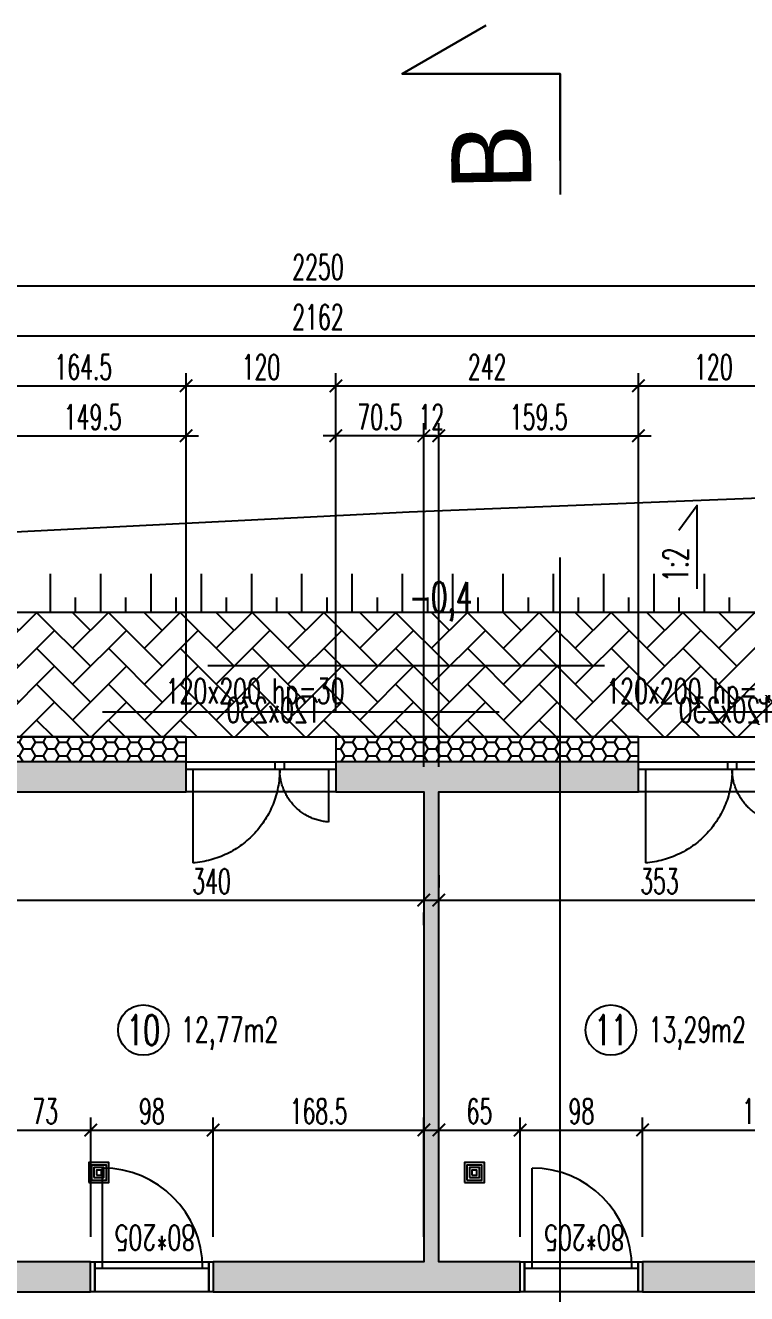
# Model space of a CAD drawing. Header units: millimetres. Extents: x -24587 to 37983, y -70862 to 338.
# Drawn here: x 10308 to 10885, y -60333 to -59318 of the extents above; entities that cross this region are included whole.
import ezdxf
from ezdxf.enums import TextEntityAlignment as Align

# ---------------------------------------------------------------- set-up
doc = ezdxf.new("R2010")
doc.units = ezdxf.units.MM
doc.header["$LTSCALE"] = 50
doc.linetypes.add('DASHED2', pattern=[9.525, 6.35, -3.175])
doc.layers.get('Defpoints').update_dxf_attribs({"color": 251})
for name, color, linetype in [('6', 6, 'Continuous'), ('A-DRZWI_OKNA', 13, 'Continuous'), ('A-SCHODY', 140, 'Continuous'), ('K-CIENKIE', 8, 'Continuous'), ('K-HATCH', 8, 'Continuous'), ('K-HATCH243', 243, 'Continuous'), ('K-POMOCNICZE', 9, 'DASHED2'), ('K-SCIANY', 2, 'Continuous'), ('K-TEXT 2.4mm', 71, 'Continuous'), ('K-TEXT 2mm', 254, 'Continuous'), ('K-TEXT 4mm', 4, 'Continuous'), ('K-WYMIARY', 1, 'Continuous')]:
    doc.layers.add(name, color=color, linetype=linetype)
doc.layers.add('__NIEDRUK__', color=54, linetype='Continuous', plot=False)
doc.styles.add('text 2.4mm', font='romans.shx', dxfattribs={"width": 0.65})
doc.styles.add('text 2mm', font='romans.shx', dxfattribs={"width": 0.65})
doc.styles.add('text duzy', font='segoeui.ttf')
doc.styles.add('WYM1', font='romanszb.shx', dxfattribs={"width": 0.6})
doc.dimstyles.new('CM100', dxfattribs={"dimscale": 5, "dimtxt": 2, "dimasz": 1, "dimexe": 1, "dimexo": 2, "dimgap": 0.5, "dimtad": 1, "dimrnd": 0.5, "dimdsep": 46, "dimtxsty": 'WYM1', "dimblk": 'OBLIQUE', "dimcen": 0, "dimdle": 1, "dimclrd": 253, "dimclre": 251, "dimclrt": 30, "dimadec": 0, "dimazin": 0, "dimtfac": 1, "dimtix": 1, "dimtmove": 0, "dimatfit": 0, "dimfxl": 1, "dimtfillclr": 256, "dimtolj": 1, "dimarcsym": 0})
pattern_1 = [(90, (-4e-14, 1), (-30, 30), [1, -29]), (90, (-3, 1), (-30, 30), [1, -29]), (90, (-2, 6), (-30, 30), [1, -29]), (90, (-5, 6), (-30, 30), [1, -29]), (90, (-15, 16), (-30, 30), [1, -29]), (90, (-18, 16), (-30, 30), [1, -29]), (90, (-17, 21), (-30, 30), [1, -29]), (90, (-20, 21), (-30, 30), [1, -29]), (90, (-5, 1), (-30, 30), [2, -28]), (90, (-9, 1), (-30, 30), [2, -28]), (90, (-20, 16), (-30, 30), [2, -28]), (90, (-24, 16), (-30, 30), [2, -28]), (180, (-1, -4e-14), (-30, -30), [1, -29]), (180, (-1, 3), (-30, -30), [1, -29]), (180, (-3, 5), (-30, -30), [1, -29]), (180, (-3, 8), (-30, -30), [1, -29]), (180, (-16, 15), (-30, -30), [1, -29]), (180, (-16, 18), (-30, -30), [1, -29]), (180, (-18, 20), (-30, -30), [1, -29]), (180, (-18, 23), (-30, -30), [1, -29]), (180, (-6, -3e-13), (-30, -30), [2, -28]), (180, (-6, 4), (-30, -30), [2, -28]), (180, (-21, 15), (-30, -30), [2, -28]), (180, (-21, 19), (-30, -30), [2, -28]), (135, (-2, -8e-14), (-45, 15), [1.414214, -41.012193]), (135, (-8e-14, 2), (-45, 15), [1.414214, -41.012193]), (135, (-4, 5), (-45, 15), [1.414214, -41.012193]), (135, (-2, 7), (-45, 15), [1.414214, -41.012193]), (135, (-17, 15), (-45, 15), [1.414214, -41.012193]), (135, (-15, 17), (-45, 15), [1.414214, -41.012193]), (135, (-19, 20), (-45, 15), [1.414214, -41.012193]), (135, (-17, 22), (-45, 15), [1.414214, -41.012193]), (135, (-8, -3e-13), (-45, 15), [1.414214, -41.012193]), (135, (-5, 3), (-45, 15), [1.414214, -41.012193]), (135, (-23, 15), (-45, 15), [1.414214, -41.012193]), (135, (-20, 18), (-45, 15), [1.414214, -41.012193]), (45, (-1, -4e-14), (-3e-12, 60), [1.414214, -19.79899]), (45, (-3, 2), (-3e-12, 60), [1.414214, -19.79899]), (45, (-3, 5), (-3e-12, 60), [1.414214, -19.79899]), (45, (-5, 7), (-3e-12, 60), [1.414214, -19.79899]), (45, (-16, 15), (-3e-12, 60), [1.414214, -19.79899]), (45, (-18, 17), (-3e-12, 60), [1.414214, -19.79899]), (45, (-18, 20), (-3e-12, 60), [1.414214, -19.79899]), (45, (-20, 22), (-3e-12, 60), [1.414214, -19.79899]), (45, (-6, -3e-13), (-3e-12, 60), [1.414214, -19.79899]), (45, (-9, 3), (-3e-12, 60), [1.414214, -19.79899]), (45, (-21, 15), (-3e-12, 60), [1.414214, -19.79899]), (45, (-24, 18), (-3e-12, 60), [1.414214, -19.79899]), (135, (-5, 10), (-8.83883476, -4e-13), [6.25, -6.25])]
pattern_2 = [(0, (-7e-12, -52000), (9.525, 5.4992613), [6.35, -12.7]), (120, (-7e-12, -52000), (-9.525, 5.4992613), [6.35, -12.7]), (60, (-7e-12, -52000), (2e-08, 10.9985226), [-12.7, 6.35])]

# ---------------------------------------------------------------- blocks, each defined once
blk = doc.blocks.new('A$C782A77E5')
for points in [[(-38.9, -6), (-38.9, 74)], [(-48.5, -25), (-48.5, -1), (-45, -1), (-45, -25), (-48.5, -25)], [(-45, -6), (-38.9, -6)], [(-38.9, -6), (41.1, -6)], [(41.1, -6), (46.1, -6)], [(46.1, -25), (46.1, -1), (49.6, -1), (49.6, -25), (46.1, -25)]]:
    blk.add_lwpolyline(points)
blk.add_lwpolyline([(-45, -25), (-45, -1), (46.1, -1), (46.1, -25)], close=True)
blk.add_arc((-38.9, -6), 80, 0, 90)
at = {"layer": '__NIEDRUK__', "style": 'WYM1', "width": 0.65}
blk.add_text('80*205', height=20, rotation=180, dxfattribs=at).set_placement((35.3, 28.3))
blk = doc.blocks.new('A$Cd44fd2cc')
for points in [[(60, -44), (60, 0), (-60, 0), (-60, -44)], [(60, -26), (60, -20), (-60, -20), (-60, -26)], [(-18.5, -26), (-11.5, -26), (-11.5, -20), (-18.5, -20)]]:
    blk.add_lwpolyline(points, close=True)
for points in [[(-54, -26), (-54, -68.1)], [(54.4, -26), (54.4, -100.8)]]:
    blk.add_lwpolyline(points)
at = {"layer": 'K-POMOCNICZE', "color": 0}
for centre, radius, start, end in [((-57.2, -26), 42.2, 274.2712, 0), ((60, -26), 75, 180, 265.7288)]:
    blk.add_arc(centre, radius, start, end, dxfattribs=at)
at = {"layer": '__NIEDRUK__', "style": 'WYM1', "width": 0.65}
blk.add_text('120x230', height=20, dxfattribs=at).set_placement((-48.6, 11.5))
blk = doc.blocks.new('_ArchTick')
at = {"color": 0, "linetype": 'ByBlock', "const_width": 0.15}
blk.add_lwpolyline([(-0.5, -0.5), (0.5, 0.5)], dxfattribs=at)
blk = doc.blocks.new('*D38')
at = {"layer": 'Defpoints', "color": 0, "transparency": 16777216}
for p in [(11666.7, -59526.3), (9416.7, -59867.3), (11666.7, -59867.3)]:
    blk.add_point(p, dxfattribs=at)
at = {"layer": 'K-WYMIARY', "color": 251, "lineweight": -2, "transparency": 16777216}
for p, q in [((9416.7, -59847.3), (9416.7, -59516.3)), ((11666.7, -59847.3), (11666.7, -59516.3))]:
    blk.add_line(p, q, dxfattribs=at)
at = {"layer": 'K-WYMIARY', "color": 253, "lineweight": -2, "transparency": 16777216}
blk.add_line((9406.7, -59526.3), (11676.7, -59526.3), dxfattribs=at)
at = {"layer": 'K-WYMIARY', "color": 253, "lineweight": -2, "transparency": 16777216, "xscale": 10, "yscale": 10, "zscale": 10, "rotation": 180}
blk.add_blockref('_ArchTick', (9416.7, -59526.3), dxfattribs=at)
at = {"layer": 'K-WYMIARY', "color": 253, "lineweight": -2, "transparency": 16777216, "xscale": 10, "yscale": 10, "zscale": 10}
blk.add_blockref('_ArchTick', (11666.7, -59526.3), dxfattribs=at)
at = {"layer": 'K-WYMIARY', "color": 30, "transparency": 16777216, "insert": (10541.7, -59511.3), "char_height": 20, "attachment_point": 5, "style": 'WYM1'}
blk.add_mtext('\\A1;2250', dxfattribs=at)
blk = doc.blocks.new('*D47')
at = {"layer": 'Defpoints', "color": 0, "transparency": 16777216}
for p in [(11622.7, -59566.3), (9460.7, -59867.3), (11622.7, -59867.3)]:
    blk.add_point(p, dxfattribs=at)
at = {"layer": 'K-WYMIARY', "color": 251, "lineweight": -2, "transparency": 16777216}
for p, q in [((9460.7, -59847.3), (9460.7, -59556.3)), ((11622.7, -59847.3), (11622.7, -59556.3))]:
    blk.add_line(p, q, dxfattribs=at)
at = {"layer": 'K-WYMIARY', "color": 253, "lineweight": -2, "transparency": 16777216}
blk.add_line((9450.7, -59566.3), (11632.7, -59566.3), dxfattribs=at)
at = {"layer": 'K-WYMIARY', "color": 253, "lineweight": -2, "transparency": 16777216, "xscale": 10, "yscale": 10, "zscale": 10, "rotation": 180}
blk.add_blockref('_ArchTick', (9460.7, -59566.3), dxfattribs=at)
at = {"layer": 'K-WYMIARY', "color": 253, "lineweight": -2, "transparency": 16777216, "xscale": 10, "yscale": 10, "zscale": 10}
blk.add_blockref('_ArchTick', (11622.7, -59566.3), dxfattribs=at)
at = {"layer": 'K-WYMIARY', "color": 30, "transparency": 16777216, "insert": (10541.7, -59551.3), "char_height": 20, "attachment_point": 5, "style": 'WYM1'}
blk.add_mtext('\\A1;2162', dxfattribs=at)
blk = doc.blocks.new('*D55')
at = {"layer": 'Defpoints', "color": 0, "transparency": 16777216}
for p in [(10436.1, -59606.3), (10271.8, -59887.3), (10436.1, -59887.3)]:
    blk.add_point(p, dxfattribs=at)
at = {"layer": 'K-WYMIARY', "color": 251, "lineweight": -2, "transparency": 16777216}
for p, q in [((10271.8, -59867.3), (10271.8, -59596.3)), ((10436.1, -59867.3), (10436.1, -59596.3))]:
    blk.add_line(p, q, dxfattribs=at)
at = {"layer": 'K-WYMIARY', "color": 253, "lineweight": -2, "transparency": 16777216}
blk.add_line((10261.8, -59606.3), (10446.1, -59606.3), dxfattribs=at)
at = {"layer": 'K-WYMIARY', "color": 253, "lineweight": -2, "transparency": 16777216, "xscale": 10, "yscale": 10, "zscale": 10, "rotation": 180}
blk.add_blockref('_ArchTick', (10271.8, -59606.3), dxfattribs=at)
at = {"layer": 'K-WYMIARY', "color": 253, "lineweight": -2, "transparency": 16777216, "xscale": 10, "yscale": 10, "zscale": 10}
blk.add_blockref('_ArchTick', (10436.1, -59606.3), dxfattribs=at)
at = {"layer": 'K-WYMIARY', "color": 30, "transparency": 16777216, "insert": (10353.9, -59591.3), "char_height": 20, "attachment_point": 5, "style": 'WYM1'}
blk.add_mtext('\\A1;164.5', dxfattribs=at)
blk = doc.blocks.new('*D56')
at = {"layer": 'Defpoints', "color": 0, "transparency": 16777216}
for p in [(10556.1, -59606.3), (10436.1, -59887.3), (10556.1, -59887.3)]:
    blk.add_point(p, dxfattribs=at)
at = {"layer": 'K-WYMIARY', "color": 251, "lineweight": -2, "transparency": 16777216}
for p, q in [((10436.1, -59867.3), (10436.1, -59596.3)), ((10556.1, -59867.3), (10556.1, -59596.3))]:
    blk.add_line(p, q, dxfattribs=at)
at = {"layer": 'K-WYMIARY', "color": 253, "lineweight": -2, "transparency": 16777216}
blk.add_line((10426.1, -59606.3), (10566.1, -59606.3), dxfattribs=at)
at = {"layer": 'K-WYMIARY', "color": 253, "lineweight": -2, "transparency": 16777216, "xscale": 10, "yscale": 10, "zscale": 10, "rotation": 180}
blk.add_blockref('_ArchTick', (10436.1, -59606.3), dxfattribs=at)
at = {"layer": 'K-WYMIARY', "color": 253, "lineweight": -2, "transparency": 16777216, "xscale": 10, "yscale": 10, "zscale": 10}
blk.add_blockref('_ArchTick', (10556.1, -59606.3), dxfattribs=at)
at = {"layer": 'K-WYMIARY', "color": 30, "transparency": 16777216, "insert": (10496.1, -59591.3), "char_height": 20, "attachment_point": 5, "style": 'WYM1'}
blk.add_mtext('\\A1;120', dxfattribs=at)
blk = doc.blocks.new('*D57')
at = {"layer": 'Defpoints', "color": 0, "transparency": 16777216}
for p in [(10798.3, -59606.3), (10556.1, -59887.3), (10798.3, -59887.3)]:
    blk.add_point(p, dxfattribs=at)
at = {"layer": 'K-WYMIARY', "color": 251, "lineweight": -2, "transparency": 16777216}
for p, q in [((10556.1, -59867.3), (10556.1, -59596.3)), ((10798.3, -59867.3), (10798.3, -59596.3))]:
    blk.add_line(p, q, dxfattribs=at)
at = {"layer": 'K-WYMIARY', "color": 253, "lineweight": -2, "transparency": 16777216}
blk.add_line((10546.1, -59606.3), (10808.3, -59606.3), dxfattribs=at)
at = {"layer": 'K-WYMIARY', "color": 253, "lineweight": -2, "transparency": 16777216, "xscale": 10, "yscale": 10, "zscale": 10, "rotation": 180}
blk.add_blockref('_ArchTick', (10556.1, -59606.3), dxfattribs=at)
at = {"layer": 'K-WYMIARY', "color": 253, "lineweight": -2, "transparency": 16777216, "xscale": 10, "yscale": 10, "zscale": 10}
blk.add_blockref('_ArchTick', (10798.3, -59606.3), dxfattribs=at)
at = {"layer": 'K-WYMIARY', "color": 30, "transparency": 16777216, "insert": (10677.2, -59591.3), "char_height": 20, "attachment_point": 5, "style": 'WYM1'}
blk.add_mtext('\\A1;242', dxfattribs=at)
blk = doc.blocks.new('*D58')
at = {"layer": 'Defpoints', "color": 0, "transparency": 16777216}
for p in [(10918.1, -59606.3), (10798.3, -59887.3), (10918.1, -59887.3)]:
    blk.add_point(p, dxfattribs=at)
at = {"layer": 'K-WYMIARY', "color": 251, "lineweight": -2, "transparency": 16777216}
for p, q in [((10798.3, -59867.3), (10798.3, -59596.3)), ((10918.1, -59867.3), (10918.1, -59596.3))]:
    blk.add_line(p, q, dxfattribs=at)
at = {"layer": 'K-WYMIARY', "color": 253, "lineweight": -2, "transparency": 16777216}
blk.add_line((10788.3, -59606.3), (10928.1, -59606.3), dxfattribs=at)
at = {"layer": 'K-WYMIARY', "color": 253, "lineweight": -2, "transparency": 16777216, "xscale": 10, "yscale": 10, "zscale": 10, "rotation": 180}
blk.add_blockref('_ArchTick', (10798.3, -59606.3), dxfattribs=at)
at = {"layer": 'K-WYMIARY', "color": 253, "lineweight": -2, "transparency": 16777216, "xscale": 10, "yscale": 10, "zscale": 10}
blk.add_blockref('_ArchTick', (10918.1, -59606.3), dxfattribs=at)
at = {"layer": 'K-WYMIARY', "color": 30, "transparency": 16777216, "insert": (10858.2, -59591.3), "char_height": 20, "attachment_point": 5, "style": 'WYM1'}
blk.add_mtext('\\A1;120', dxfattribs=at)
blk = doc.blocks.new('*D64')
at = {"layer": 'Defpoints', "color": 0, "transparency": 16777216}
for p in [(10286.8, -60017.9), (10626.5, -60017.9), (10626.5, -60017.9)]:
    blk.add_point(p, dxfattribs=at)
at = {"layer": 'K-WYMIARY', "color": 251, "lineweight": -2, "transparency": 16777216}
for p, q in [((10286.8, -59997.9), (10286.8, -60007.9)), ((10626.5, -60037.9), (10626.5, -60027.9))]:
    blk.add_line(p, q, dxfattribs=at)
at = {"layer": 'K-WYMIARY', "color": 253, "lineweight": -2, "transparency": 16777216}
blk.add_line((10276.8, -60017.9), (10636.5, -60017.9), dxfattribs=at)
at = {"layer": 'K-WYMIARY', "color": 253, "lineweight": -2, "transparency": 16777216, "xscale": 10, "yscale": 10, "zscale": 10, "rotation": 180}
blk.add_blockref('_ArchTick', (10286.8, -60017.9), dxfattribs=at)
at = {"layer": 'K-WYMIARY', "color": 253, "lineweight": -2, "transparency": 16777216, "xscale": 10, "yscale": 10, "zscale": 10}
blk.add_blockref('_ArchTick', (10626.5, -60017.9), dxfattribs=at)
at = {"layer": 'K-WYMIARY', "color": 30, "transparency": 16777216, "insert": (10456.6, -60002.9), "char_height": 20, "attachment_point": 5, "style": 'WYM1'}
blk.add_mtext('\\A1;340', dxfattribs=at)
blk = doc.blocks.new('*D65')
at = {"layer": 'Defpoints', "color": 0, "transparency": 16777216}
for p in [(10638.5, -60017.9), (10991.7, -60017.9), (10991.7, -60017.9)]:
    blk.add_point(p, dxfattribs=at)
at = {"layer": 'K-WYMIARY', "color": 251, "lineweight": -2, "transparency": 16777216}
for p, q in [((10638.5, -59997.9), (10638.5, -60007.9)), ((10991.7, -59997.9), (10991.7, -60007.9))]:
    blk.add_line(p, q, dxfattribs=at)
at = {"layer": 'K-WYMIARY', "color": 253, "lineweight": -2, "transparency": 16777216}
blk.add_line((10628.5, -60017.9), (11001.7, -60017.9), dxfattribs=at)
at = {"layer": 'K-WYMIARY', "color": 253, "lineweight": -2, "transparency": 16777216, "xscale": 10, "yscale": 10, "zscale": 10, "rotation": 180}
blk.add_blockref('_ArchTick', (10638.5, -60017.9), dxfattribs=at)
at = {"layer": 'K-WYMIARY', "color": 253, "lineweight": -2, "transparency": 16777216, "xscale": 10, "yscale": 10, "zscale": 10}
blk.add_blockref('_ArchTick', (10991.7, -60017.9), dxfattribs=at)
at = {"layer": 'K-WYMIARY', "color": 30, "transparency": 16777216, "insert": (10815.1, -60002.9), "char_height": 20, "attachment_point": 5, "style": 'WYM1'}
blk.add_mtext('\\A1;353', dxfattribs=at)
blk = doc.blocks.new('*D81')
at = {"layer": 'Defpoints', "color": 0, "transparency": 16777216}
for p in [(10436.1, -59646.3), (10436.1, -59887.3), (10286.8, -59931.3)]:
    blk.add_point(p, dxfattribs=at)
at = {"layer": 'K-WYMIARY', "color": 251, "lineweight": -2, "transparency": 16777216}
for p, q in [((10286.8, -59911.3), (10286.8, -59636.3)), ((10436.1, -59867.3), (10436.1, -59636.3))]:
    blk.add_line(p, q, dxfattribs=at)
at = {"layer": 'K-WYMIARY', "color": 253, "lineweight": -2, "transparency": 16777216}
blk.add_line((10276.8, -59646.3), (10446.1, -59646.3), dxfattribs=at)
at = {"layer": 'K-WYMIARY', "color": 253, "lineweight": -2, "transparency": 16777216, "xscale": 10, "yscale": 10, "zscale": 10, "rotation": 180}
blk.add_blockref('_ArchTick', (10286.8, -59646.3), dxfattribs=at)
at = {"layer": 'K-WYMIARY', "color": 253, "lineweight": -2, "transparency": 16777216, "xscale": 10, "yscale": 10, "zscale": 10}
blk.add_blockref('_ArchTick', (10436.1, -59646.3), dxfattribs=at)
at = {"layer": 'K-WYMIARY', "color": 30, "transparency": 16777216, "insert": (10361.4, -59631.3), "char_height": 20, "attachment_point": 5, "style": 'WYM1'}
blk.add_mtext('\\A1;149.5', dxfattribs=at)
blk = doc.blocks.new('*D82')
at = {"layer": 'Defpoints', "color": 0, "transparency": 16777216}
for p in [(10555.9, -59646.3), (10555.9, -59887.3), (10626.5, -59931.3)]:
    blk.add_point(p, dxfattribs=at)
at = {"layer": 'K-WYMIARY', "color": 251, "lineweight": -2, "transparency": 16777216}
for p, q in [((10555.9, -59867.3), (10555.9, -59636.3)), ((10626.5, -59911.3), (10626.5, -59636.3))]:
    blk.add_line(p, q, dxfattribs=at)
at = {"layer": 'K-WYMIARY', "color": 253, "lineweight": -2, "transparency": 16777216}
blk.add_line((10636.5, -59646.3), (10545.9, -59646.3), dxfattribs=at)
at = {"layer": 'K-WYMIARY', "color": 253, "lineweight": -2, "transparency": 16777216, "xscale": 10, "yscale": 10, "zscale": 10, "rotation": 180}
blk.add_blockref('_ArchTick', (10555.9, -59646.3), dxfattribs=at)
at = {"layer": 'K-WYMIARY', "color": 253, "lineweight": -2, "transparency": 16777216, "xscale": 10, "yscale": 10, "zscale": 10}
blk.add_blockref('_ArchTick', (10626.5, -59646.3), dxfattribs=at)
at = {"layer": 'K-WYMIARY', "color": 30, "transparency": 16777216, "insert": (10591.2, -59631.3), "char_height": 20, "attachment_point": 5, "style": 'WYM1'}
blk.add_mtext('\\A1;70.5', dxfattribs=at)
blk = doc.blocks.new('*D83')
at = {"layer": 'Defpoints', "color": 0, "transparency": 16777216}
for p in [(10638.5, -59646.3), (10626.5, -59931.3), (10638.5, -59931.3)]:
    blk.add_point(p, dxfattribs=at)
at = {"layer": 'K-WYMIARY', "color": 251, "lineweight": -2, "transparency": 16777216}
for p, q in [((10626.5, -59911.3), (10626.5, -59636.3)), ((10638.5, -59911.3), (10638.5, -59636.3))]:
    blk.add_line(p, q, dxfattribs=at)
at = {"layer": 'K-WYMIARY', "color": 253, "lineweight": -2, "transparency": 16777216}
for p, q in [((10626.5, -59646.3), (10616.5, -59646.3)), ((10626.5, -59646.3), (10638.5, -59646.3)), ((10638.5, -59646.3), (10648.5, -59646.3))]:
    blk.add_line(p, q, dxfattribs=at)
at = {"layer": 'K-WYMIARY', "color": 253, "lineweight": -2, "transparency": 16777216, "xscale": 10, "yscale": 10, "zscale": 10}
blk.add_blockref('_ArchTick', (10626.5, -59646.3), dxfattribs=at)
at = {"layer": 'K-WYMIARY', "color": 253, "lineweight": -2, "transparency": 16777216, "xscale": 10, "yscale": 10, "zscale": 10, "rotation": 180}
blk.add_blockref('_ArchTick', (10638.5, -59646.3), dxfattribs=at)
at = {"layer": 'K-WYMIARY', "color": 30, "transparency": 16777216, "insert": (10632.5, -59631.3), "char_height": 20, "attachment_point": 5, "style": 'WYM1'}
blk.add_mtext('\\A1;12', dxfattribs=at)
blk = doc.blocks.new('*D84')
at = {"layer": 'Defpoints', "color": 0, "transparency": 16777216}
for p in [(10798.3, -59646.3), (10798.3, -59887.3), (10638.5, -59931.3)]:
    blk.add_point(p, dxfattribs=at)
at = {"layer": 'K-WYMIARY', "color": 251, "lineweight": -2, "transparency": 16777216}
for p, q in [((10638.5, -59911.3), (10638.5, -59636.3)), ((10798.3, -59867.3), (10798.3, -59636.3))]:
    blk.add_line(p, q, dxfattribs=at)
at = {"layer": 'K-WYMIARY', "color": 253, "lineweight": -2, "transparency": 16777216}
blk.add_line((10628.5, -59646.3), (10808.3, -59646.3), dxfattribs=at)
at = {"layer": 'K-WYMIARY', "color": 253, "lineweight": -2, "transparency": 16777216, "xscale": 10, "yscale": 10, "zscale": 10, "rotation": 180}
blk.add_blockref('_ArchTick', (10638.5, -59646.3), dxfattribs=at)
at = {"layer": 'K-WYMIARY', "color": 253, "lineweight": -2, "transparency": 16777216, "xscale": 10, "yscale": 10, "zscale": 10}
blk.add_blockref('_ArchTick', (10798.3, -59646.3), dxfattribs=at)
at = {"layer": 'K-WYMIARY', "color": 30, "transparency": 16777216, "insert": (10718.4, -59631.3), "char_height": 20, "attachment_point": 5, "style": 'WYM1'}
blk.add_mtext('\\A1;159.5', dxfattribs=at)
blk = doc.blocks.new('A$C11cd791a')
for points in [[(-8, -8), (8, -8), (8, 8), (-8, 8)], [(-6, -6), (6, -6), (6, 6), (-6, 6)], [(-4, -4), (4, -4), (4, 4), (-4, 4)], [(-2, -2), (2, -2), (2, 2), (-2, 2)]]:
    blk.add_lwpolyline(points, close=True)
blk = doc.blocks.new('*D250')
at = {"layer": 'Defpoints', "color": 0, "transparency": 16777216}
for p in [(10359.8, -60201.9), (10286.8, -60307.3), (10359.8, -60307.3)]:
    blk.add_point(p, dxfattribs=at)
at = {"layer": 'K-WYMIARY', "color": 251, "lineweight": -2, "transparency": 16777216}
for p, q in [((10286.8, -60287.3), (10286.8, -60191.9)), ((10359.8, -60287.3), (10359.8, -60191.9))]:
    blk.add_line(p, q, dxfattribs=at)
at = {"layer": 'K-WYMIARY', "color": 253, "lineweight": -2, "transparency": 16777216}
blk.add_line((10276.8, -60201.9), (10369.8, -60201.9), dxfattribs=at)
at = {"layer": 'K-WYMIARY', "color": 253, "lineweight": -2, "transparency": 16777216, "xscale": 10, "yscale": 10, "zscale": 10, "rotation": 180}
blk.add_blockref('_ArchTick', (10286.8, -60201.9), dxfattribs=at)
at = {"layer": 'K-WYMIARY', "color": 253, "lineweight": -2, "transparency": 16777216, "xscale": 10, "yscale": 10, "zscale": 10}
blk.add_blockref('_ArchTick', (10359.8, -60201.9), dxfattribs=at)
at = {"layer": 'K-WYMIARY', "color": 30, "transparency": 16777216, "insert": (10323.3, -60186.9), "char_height": 20, "attachment_point": 5, "style": 'WYM1'}
blk.add_mtext('\\A1;73', dxfattribs=at)
blk = doc.blocks.new('*D251')
at = {"layer": 'Defpoints', "color": 0, "transparency": 16777216}
for p in [(10457.8, -60201.9), (10359.8, -60307.3), (10457.8, -60307.3)]:
    blk.add_point(p, dxfattribs=at)
at = {"layer": 'K-WYMIARY', "color": 251, "lineweight": -2, "transparency": 16777216}
for p, q in [((10359.8, -60287.3), (10359.8, -60191.9)), ((10457.8, -60287.3), (10457.8, -60191.9))]:
    blk.add_line(p, q, dxfattribs=at)
at = {"layer": 'K-WYMIARY', "color": 253, "lineweight": -2, "transparency": 16777216}
blk.add_line((10349.8, -60201.9), (10467.8, -60201.9), dxfattribs=at)
at = {"layer": 'K-WYMIARY', "color": 253, "lineweight": -2, "transparency": 16777216, "xscale": 10, "yscale": 10, "zscale": 10, "rotation": 180}
blk.add_blockref('_ArchTick', (10359.8, -60201.9), dxfattribs=at)
at = {"layer": 'K-WYMIARY', "color": 253, "lineweight": -2, "transparency": 16777216, "xscale": 10, "yscale": 10, "zscale": 10}
blk.add_blockref('_ArchTick', (10457.8, -60201.9), dxfattribs=at)
at = {"layer": 'K-WYMIARY', "color": 30, "transparency": 16777216, "insert": (10408.8, -60186.9), "char_height": 20, "attachment_point": 5, "style": 'WYM1'}
blk.add_mtext('\\A1;98', dxfattribs=at)
blk = doc.blocks.new('*D252')
at = {"layer": 'Defpoints', "color": 0, "transparency": 16777216}
for p in [(10626.5, -60201.9), (10457.8, -60307.3), (10626.5, -60307.3)]:
    blk.add_point(p, dxfattribs=at)
at = {"layer": 'K-WYMIARY', "color": 251, "lineweight": -2, "transparency": 16777216}
for p, q in [((10457.8, -60287.3), (10457.8, -60191.9)), ((10626.5, -60287.3), (10626.5, -60191.9))]:
    blk.add_line(p, q, dxfattribs=at)
at = {"layer": 'K-WYMIARY', "color": 253, "lineweight": -2, "transparency": 16777216}
blk.add_line((10447.8, -60201.9), (10636.5, -60201.9), dxfattribs=at)
at = {"layer": 'K-WYMIARY', "color": 253, "lineweight": -2, "transparency": 16777216, "xscale": 10, "yscale": 10, "zscale": 10, "rotation": 180}
blk.add_blockref('_ArchTick', (10457.8, -60201.9), dxfattribs=at)
at = {"layer": 'K-WYMIARY', "color": 253, "lineweight": -2, "transparency": 16777216, "xscale": 10, "yscale": 10, "zscale": 10}
blk.add_blockref('_ArchTick', (10626.5, -60201.9), dxfattribs=at)
at = {"layer": 'K-WYMIARY', "color": 30, "transparency": 16777216, "insert": (10542.2, -60186.9), "char_height": 20, "attachment_point": 5, "style": 'WYM1'}
blk.add_mtext('\\A1;168.5', dxfattribs=at)
blk = doc.blocks.new('*D253')
at = {"layer": 'Defpoints', "color": 0, "transparency": 16777216}
for p in [(10703.5, -60201.9), (10638.5, -60307.3), (10703.5, -60307.3)]:
    blk.add_point(p, dxfattribs=at)
at = {"layer": 'K-WYMIARY', "color": 251, "lineweight": -2, "transparency": 16777216}
for p, q in [((10638.5, -60287.3), (10638.5, -60191.9)), ((10703.5, -60287.3), (10703.5, -60191.9))]:
    blk.add_line(p, q, dxfattribs=at)
at = {"layer": 'K-WYMIARY', "color": 253, "lineweight": -2, "transparency": 16777216}
blk.add_line((10628.5, -60201.9), (10713.5, -60201.9), dxfattribs=at)
at = {"layer": 'K-WYMIARY', "color": 253, "lineweight": -2, "transparency": 16777216, "xscale": 10, "yscale": 10, "zscale": 10, "rotation": 180}
blk.add_blockref('_ArchTick', (10638.5, -60201.9), dxfattribs=at)
at = {"layer": 'K-WYMIARY', "color": 253, "lineweight": -2, "transparency": 16777216, "xscale": 10, "yscale": 10, "zscale": 10}
blk.add_blockref('_ArchTick', (10703.5, -60201.9), dxfattribs=at)
at = {"layer": 'K-WYMIARY', "color": 30, "transparency": 16777216, "insert": (10671, -60186.9), "char_height": 20, "attachment_point": 5, "style": 'WYM1'}
blk.add_mtext('\\A1;65', dxfattribs=at)
blk = doc.blocks.new('*D254')
at = {"layer": 'Defpoints', "color": 0, "transparency": 16777216}
for p in [(10801.6, -60201.9), (10703.5, -60307.3), (10801.6, -60307.3)]:
    blk.add_point(p, dxfattribs=at)
at = {"layer": 'K-WYMIARY', "color": 251, "lineweight": -2, "transparency": 16777216}
for p, q in [((10703.5, -60287.3), (10703.5, -60191.9)), ((10801.6, -60287.3), (10801.6, -60191.9))]:
    blk.add_line(p, q, dxfattribs=at)
at = {"layer": 'K-WYMIARY', "color": 253, "lineweight": -2, "transparency": 16777216}
blk.add_line((10693.5, -60201.9), (10811.6, -60201.9), dxfattribs=at)
at = {"layer": 'K-WYMIARY', "color": 253, "lineweight": -2, "transparency": 16777216, "xscale": 10, "yscale": 10, "zscale": 10, "rotation": 180}
blk.add_blockref('_ArchTick', (10703.5, -60201.9), dxfattribs=at)
at = {"layer": 'K-WYMIARY', "color": 253, "lineweight": -2, "transparency": 16777216, "xscale": 10, "yscale": 10, "zscale": 10}
blk.add_blockref('_ArchTick', (10801.6, -60201.9), dxfattribs=at)
at = {"layer": 'K-WYMIARY', "color": 30, "transparency": 16777216, "insert": (10752.6, -60186.9), "char_height": 20, "attachment_point": 5, "style": 'WYM1'}
blk.add_mtext('\\A1;98', dxfattribs=at)
blk = doc.blocks.new('*D255')
at = {"layer": 'Defpoints', "color": 0, "transparency": 16777216}
for p in [(10991.7, -60201.9), (10801.6, -60307.3), (10991.7, -60307.3)]:
    blk.add_point(p, dxfattribs=at)
at = {"layer": 'K-WYMIARY', "color": 251, "lineweight": -2, "transparency": 16777216}
for p, q in [((10801.6, -60287.3), (10801.6, -60191.9)), ((10991.7, -60287.3), (10991.7, -60191.9))]:
    blk.add_line(p, q, dxfattribs=at)
at = {"layer": 'K-WYMIARY', "color": 253, "lineweight": -2, "transparency": 16777216}
blk.add_line((10791.6, -60201.9), (11001.7, -60201.9), dxfattribs=at)
at = {"layer": 'K-WYMIARY', "color": 253, "lineweight": -2, "transparency": 16777216, "xscale": 10, "yscale": 10, "zscale": 10, "rotation": 180}
blk.add_blockref('_ArchTick', (10801.6, -60201.9), dxfattribs=at)
at = {"layer": 'K-WYMIARY', "color": 253, "lineweight": -2, "transparency": 16777216, "xscale": 10, "yscale": 10, "zscale": 10}
blk.add_blockref('_ArchTick', (10991.7, -60201.9), dxfattribs=at)
at = {"layer": 'K-WYMIARY', "color": 30, "transparency": 16777216, "insert": (10896.6, -60186.9), "char_height": 20, "attachment_point": 5, "style": 'WYM1'}
blk.add_mtext('\\A1;190', dxfattribs=at)

msp = doc.modelspace()

# ---------------------------------------------------------------- hatches: boundary and pattern name
at = {"layer": 'K-HATCH'}
h = msp.add_hatch(dxfattribs=at)
h.set_pattern_fill('HONEY', color=256, scale=2)
h.set_pattern_definition(pattern_2)
h.paths.add_polyline_path([(10436.092, -59907.349), (10436.092, -59887.349), (10271.773, -59887.349), (10271.773, -59907.349)])
h = msp.add_hatch(dxfattribs=at)
h.set_pattern_fill('HONEY', color=256, scale=2)
h.set_pattern_definition(pattern_2)
h.paths.add_polyline_path([(10798.265, -59907.349), (10798.265, -59887.349), (10556.092, -59887.349), (10556.092, -59907.349)])
h = msp.add_hatch(dxfattribs=at)
h.set_pattern_fill('GAZOBET', color=256, angle=90, style=0, pattern_type=2)
h.set_pattern_definition(pattern_1)
h.paths.add_polyline_path([(10436.092, -59931.349), (10436.092, -59907.349), (10271.773, -59907.349), (10271.773, -59931.349), (10271.773, -60307.349), (10271.773, -60331.349), (10359.773, -60331.349), (10359.773, -60307.349), (10286.773, -60307.349), (10286.773, -59931.349)])
h = msp.add_hatch(dxfattribs=at)
h.set_pattern_fill('GAZOBET', color=256, angle=90, style=0, pattern_type=2)
h.set_pattern_definition(pattern_1)
h.paths.add_polyline_path([(10626.527, -59931.349), (10626.527, -60307.349), (10457.823, -60307.349), (10457.823, -60331.349), (10703.527, -60331.349), (10703.527, -60307.349), (10638.527, -60307.349), (10638.527, -59931.349), (10798.265, -59931.349), (10798.265, -59907.349), (10556.092, -59907.349), (10556.092, -59931.349)])
h = msp.add_hatch(dxfattribs=at)
h.set_pattern_fill('GAZOBET', color=256, angle=90, style=0, pattern_type=2)
h.set_pattern_definition(pattern_1)
h.paths.add_polyline_path([(10918.075, -59907.349), (10918.075, -59931.349), (10991.7, -59931.349), (10991.7, -60307.349), (10801.576, -60307.349), (10801.576, -60331.349), (11015.7, -60331.349), (11015.7, -59931.349), (11144.2, -59931.349), (11144.2, -59907.349)])
at = {"layer": 'K-HATCH243'}
h = msp.add_hatch(dxfattribs=at)
h.set_pattern_fill('AR-HBONE', color=256, scale=0.2)
h.set_pattern_definition([(45, (-7e-12, -52000), (0, 28.73682), [60.96, -20.32]), (135, (14.368, -51985.632), (3e-15, 28.73682), [60.96, -20.32])])
h.paths.add_polyline_path([(11746.7, -60997.349), (11746.7, -59787.349), (9336.7, -59787.349), (9336.7, -60997.349)])
h.paths.add_polyline_path([(9460.7, -60827.349), (9460.7, -60917.349), (9416.7, -60917.349), (9416.7, -59867.349), (9460.7, -59867.349), (9460.7, -59887.349), (11622.7, -59887.349), (11622.7, -59867.349), (11666.7, -59867.349), (11666.7, -60917.349), (11622.7, -60917.349), (11622.7, -60897.349), (11031.7, -60897.349), (11031.7, -60957.349), (10557.2, -60957.349), (10557.2, -60827.349)], flags=16)
h.paths.add_polyline_path([(9859.7, -60695.324), (9859.7, -60565.324), (9883.7, -60565.324), (9907.7, -60565.324), (9907.7, -60695.324), (9883.7, -60695.324)], flags=0)
h.paths.add_polyline_path([(10557.2, -60827.349), (10587.2, -60827.349), (10617.2, -60827.349), (10617.2, -60757.349), (10971.7, -60757.349), (10971.7, -60897.349), (11001.7, -60897.349), (11031.7, -60897.349), (11031.7, -60957.349), (10557.2, -60957.349)], flags=16)

# ---------------------------------------------------------------- linework, layer by layer
at = {"layer": '6', "linetype": 'DASHED2', "ltscale": 2}
msp.add_lwpolyline([(10675.981, -61369.849), (10609.08, -61331.097), (10735.694, -61331.097), (10735.694, -59356.589), (10609.08, -59356.589), (10675.981, -59317.837)], dxfattribs=at)
at = {"layer": '6'}
msp.add_lwpolyline([(10675.981, -59317.837), (10609.08, -59356.589), (10735.694, -59356.589), (10735.694, -59453.319)], dxfattribs=at)
at = {"layer": 'A-SCHODY'}
msp.add_lwpolyline([(10271.674, -61013.349), (10989.978, -61017.349), (11768.437, -61036.847, 0.40391984), (11788.933, -61018.094), (11826.7, -60410.052), (11846.7, -60086.734), (11863.615, -59732.03, 0.43670732), (11801.972, -59669.196), (11115.889, -59687.349), (10614.714, -59707.349), (10219.764, -59727.349), (9337.406, -59736.806, 0.41834579), (9287.958, -59788.043), (9296.7, -60140.417), (9316.7, -60527.29), (9320.569, -60997.481, 0.41180531), (9336.569, -61013.349)], format="xyb", close=True, dxfattribs=at)
for points in [[(9336.7, -59787.349), (11746.7, -59787.349), (11746.7, -60997.349), (9336.7, -60997.349)], [(9416.7, -59867.349), (9460.7, -59867.349), (9460.7, -59887.349), (11622.7, -59887.349), (11622.7, -59867.349), (11666.7, -59867.349), (11666.7, -60917.349), (11622.7, -60917.349), (11622.7, -60897.349), (11031.7, -60897.349), (11031.7, -60957.349), (10557.2, -60957.349), (10557.2, -60827.349), (9460.7, -60827.349), (9460.7, -60917.349), (9416.7, -60917.349)]]:
    msp.add_lwpolyline(points, close=True, dxfattribs=at)
at = {"layer": 'K-CIENKIE'}
for points in [[(10327.581, -59787.349), (10327.581, -59756.831)], [(10367.85, -59787.349), (10367.85, -59756.831)], [(10408.118, -59787.349), (10408.118, -59756.831)], [(10448.386, -59787.349), (10448.386, -59756.831)], [(10488.654, -59787.349), (10488.654, -59756.831)], [(10528.922, -59787.349), (10528.922, -59756.831)], [(10569.191, -59787.349), (10569.191, -59756.831)], [(10609.459, -59787.349), (10609.459, -59756.831)], [(10649.727, -59787.349), (10649.727, -59756.831)], [(10689.995, -59787.349), (10689.995, -59756.831)], [(10730.263, -59787.349), (10730.263, -59756.831)], [(10770.531, -59787.349), (10770.531, -59756.831)], [(10810.8, -59787.349), (10810.8, -59756.831)], [(10851.068, -59787.349), (10851.068, -59756.831)], [(10347.715, -59787.349), (10347.715, -59775.602)], [(10387.984, -59787.349), (10387.984, -59775.602)], [(10428.252, -59787.349), (10428.252, -59775.602)], [(10468.52, -59787.349), (10468.52, -59775.602)], [(10508.788, -59787.349), (10508.788, -59775.602)], [(10549.056, -59787.349), (10549.056, -59775.602)], [(10589.325, -59787.349), (10589.325, -59775.602)], [(10629.593, -59787.349), (10629.593, -59775.602)], [(10669.861, -59787.349), (10669.861, -59775.602)], [(10710.129, -59787.349), (10710.129, -59775.602)], [(10750.397, -59787.349), (10750.397, -59775.602)], [(10790.666, -59787.349), (10790.666, -59775.602)], [(10830.934, -59787.349), (10830.934, -59775.602)], [(10871.202, -59787.349), (10871.202, -59775.602)]]:
    msp.add_lwpolyline(points, dxfattribs=at)
at = {"layer": 'K-HATCH'}
for points in [[(10436.092, -59907.349), (10271.773, -59907.349)], [(10798.265, -59907.349), (10556.092, -59907.349)]]:
    msp.add_lwpolyline(points, dxfattribs=at)
at = {"layer": 'K-POMOCNICZE'}
for points in [[(9359.7, -60954.349), (11723.7, -60954.349), (11723.7, -59830.349), (9359.7, -59830.349)], [(9416.7, -59867.349), (11666.7, -59867.349), (11666.7, -60917.349), (9416.7, -60917.349)]]:
    msp.add_lwpolyline(points, close=True, dxfattribs=at)
at = {"layer": 'K-SCIANY'}
msp.add_lwpolyline([(10271.773, -59887.349), (10271.773, -59931.349), (10271.773, -59931.349), (10271.773, -59931.349), (10271.773, -60307.349), (10271.773, -60307.349), (10271.773, -60331.349), (10359.773, -60331.349), (10359.773, -60307.349), (10286.773, -60307.349), (10286.773, -59931.349), (10436.092, -59931.349), (10436.092, -59887.349)], close=True, dxfattribs=at)
for points in [[(10556.092, -59887.349), (10556.092, -59931.349), (10626.527, -59931.349), (10626.527, -60307.349), (10457.823, -60307.349), (10457.823, -60331.349), (10703.527, -60331.349), (10703.527, -60307.349), (10638.527, -60307.349), (10638.527, -59931.349), (10798.265, -59931.349), (10798.265, -59887.349), (10555.901, -59887.349)], [(10918.075, -59887.349), (10918.075, -59931.349), (10991.7, -59931.349), (10991.7, -60307.349), (10801.576, -60307.349), (10801.576, -60331.349), (11015.7, -60331.349), (11015.7, -59931.349), (11144.2, -59931.349), (11144.2, -59887.349), (10918.075, -59887.349)]]:
    msp.add_lwpolyline(points, dxfattribs=at)
at = {"layer": 'K-TEXT 2mm'}
msp.add_lwpolyline([(10845.338, -59768.885), (10845.338, -59702.215), (10830.446, -59722.084)], dxfattribs=at)
for centre in [(10401.917, -60121.918, 0), (10776.182, -60121.918, 0)]:
    msp.add_circle(centre, 20.206, dxfattribs=at)

# ---------------------------------------------------------------- block references
at = {"layer": '__NIEDRUK__'}
for p in [(10366.433, -60236.016), (10666.966, -60236.016)]:
    msp.add_blockref('A$C11cd791a', p, dxfattribs=at)
at = {"layer": 'A-DRZWI_OKNA', "xscale": -1}
for p in [(10496.092, -59887.349), (10858.265, -59887.349)]:
    msp.add_blockref('A$Cd44fd2cc', p, dxfattribs=at)
at = {"layer": 'A-DRZWI_OKNA'}
for p in [(10408.234, -60306.349), (10751.988, -60306.349)]:
    msp.add_blockref('A$C782A77E5', p, dxfattribs=at)

# ---------------------------------------------------------------- texts
at = {"layer": '__NIEDRUK__', "style": 'text 2.4mm', "width": 0.65}
msp.add_text('-0,4', height=24, dxfattribs=at).set_placement((10614.714, -59787.349))
at = {"layer": 'K-TEXT 2.4mm', "style": 'text 2.4mm', "width": 0.65}
for s, p in [('10', (10401.917, -60121.918, 0)), ('11', (10776.182, -60121.918, 0))]:
    msp.add_text(s, height=24, dxfattribs=at).set_placement(p, align=Align.MIDDLE_CENTER)
at = {"layer": 'K-TEXT 2mm', "style": 'text 2mm', "width": 0.65}
msp.add_text('1:2', height=20, rotation=90, dxfattribs=at).set_placement((10837.955, -59763.372))
for s, p in [('120x200 hp=30', (10419.798, -59860.587)), ('120x200 hp=30', (10772.482, -59860.587)), ('12,77m2', (10432.074, -60131.508, 0)), ('13,29m2', (10806.339, -60131.508, 0))]:
    msp.add_text(s, height=20, dxfattribs=at).set_placement(p)
at = {"layer": 'K-TEXT 4mm', "style": 'text duzy'}
msp.add_text('B', height=64, rotation=91.015444, dxfattribs=at).set_placement((10712.773, -59450.593))

# ---------------------------------------------------------------- dimensions: what is measured, and where the dimension line sits
at = {"layer": 'K-WYMIARY'}
for base, p1, p2, override, picture, middle in [((11666.7, -59526.308), (9416.7, -59867.349), (11666.7, -59867.349), {"dimscale": 10, "dimblk": 'ArchTick'}, '*D38', (10541.7, -59511.308)), ((11622.7, -59566.308), (9460.7, -59867.349), (11622.7, -59867.349), {"dimscale": 10, "dimblk": 'ArchTick'}, '*D47', (10541.7, -59551.308)), ((10436.092, -59606.308), (10271.773, -59887.349), (10436.092, -59887.349), {"dimscale": 10, "dimblk": 'ArchTick'}, '*D55', (10353.932, -59591.308)), ((10556.092, -59606.308), (10436.092, -59887.349), (10556.092, -59887.349), {"dimscale": 10, "dimblk": 'ArchTick'}, '*D56', (10496.092, -59591.308)), ((10798.265, -59606.308), (10556.092, -59887.349), (10798.265, -59887.349), {"dimscale": 10, "dimblk": 'ArchTick'}, '*D57', (10677.178, -59591.308)), ((10918.075, -59606.308), (10798.265, -59887.349), (10918.075, -59887.349), {"dimscale": 10, "dimblk": 'ArchTick'}, '*D58', (10858.17, -59591.308)), ((10436.092, -59646.308), (10286.773, -59931.349), (10436.092, -59887.349), {"dimscale": 10, "dimblk": 'ArchTick', "dimtmove": 1}, '*D81', (10361.432, -59631.308)), ((10555.901, -59646.308), (10626.527, -59931.349), (10555.901, -59887.349), {"dimscale": 10, "dimblk": 'ArchTick'}, '*D82', (10591.214, -59631.308)), ((10638.527, -59646.308), (10626.527, -59931.349), (10638.527, -59931.349), {"dimscale": 10, "dimblk": 'ArchTick', "dimtmove": 1}, '*D83', (10632.527, -59631.308)), ((10798.265, -59646.308), (10638.527, -59931.349), (10798.265, -59887.349), {"dimscale": 10, "dimblk": 'ArchTick', "dimtmove": 1}, '*D84', (10718.396, -59631.308)), ((10626.527, -60017.86), (10286.773, -60017.86), (10626.527, -60017.86), {"dimscale": 10, "dimblk": 'ArchTick'}, '*D64', (10456.65, -60002.86)), ((10991.7, -60017.86), (10638.527, -60017.86), (10991.7, -60017.86), {"dimscale": 10, "dimblk": 'ArchTick'}, '*D65', (10815.113, -60002.86)), ((10359.773, -60201.875), (10286.773, -60307.349), (10359.773, -60307.349), {"dimscale": 10, "dimblk": 'ArchTick'}, '*D250', (10323.273, -60186.875)), ((10457.823, -60201.875), (10359.773, -60307.349), (10457.823, -60307.349), {"dimscale": 10, "dimblk": 'ArchTick', "dimtmove": 1}, '*D251', (10408.798, -60186.875)), ((10626.527, -60201.875), (10457.823, -60307.349), (10626.527, -60307.349), {"dimscale": 10, "dimblk": 'ArchTick', "dimtmove": 1}, '*D252', (10542.175, -60186.875)), ((10703.527, -60201.875), (10638.527, -60307.349), (10703.527, -60307.349), {"dimscale": 10, "dimblk": 'ArchTick'}, '*D253', (10671.027, -60186.875)), ((10801.576, -60201.875), (10703.527, -60307.349), (10801.576, -60307.349), {"dimscale": 10, "dimblk": 'ArchTick', "dimtmove": 1}, '*D254', (10752.551, -60186.875)), ((10991.7, -60201.875), (10801.576, -60307.349), (10991.7, -60307.349), {"dimscale": 10, "dimblk": 'ArchTick', "dimtmove": 1}, '*D255', (10896.638, -60186.875))]:
    dim = msp.add_linear_dim(base=base, p1=p1, p2=p2, dimstyle='CM100', override=override, dxfattribs=at)
    dim.commit()
    dim.dimension.update_dxf_attribs({"geometry": picture, "text_midpoint": middle})

doc.saveas('drawing.dxf')
